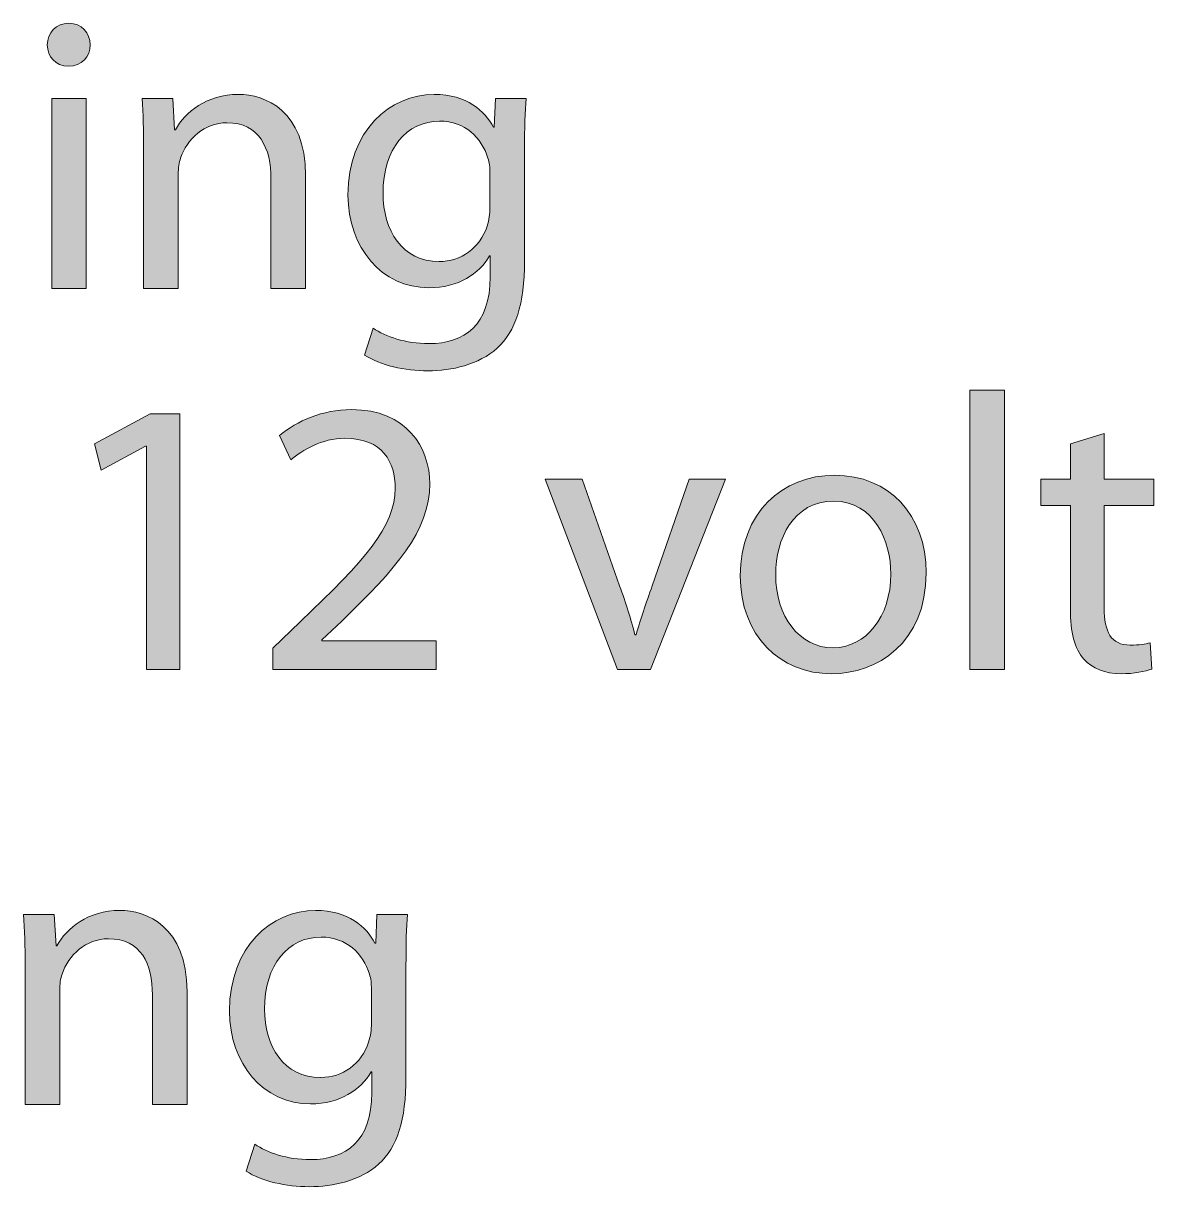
# Model space of a CAD drawing. Header units: inches. Extents: x -125.9 to -87.9, y -135.7 to -95.
# Drawn here: x -92.648 to -87.895, y -104.621 to -99.731 of the extents above; entities that cross this region are included whole.
import ezdxf

# ---------------------------------------------------------------- set-up
doc = ezdxf.new("R2010")
doc.units = ezdxf.units.IN
doc.header["$MEASUREMENT"] = 0
doc.layers.add('Layer 1', color=7, linetype='Continuous')

# ---------------------------------------------------------------- blocks, each defined once
blk = doc.blocks.new('block 17')
at = {"layer": 'Layer 1'}
h = blk.add_hatch(color=7, dxfattribs=at)
h.dxf.hatch_style = 2
edge = h.paths.add_edge_path()
edge.add_spline(control_points=[(-93.2692, -103.1031), (-93.2692, -103.1031), (-93.2692, -104.0696), (-93.2692, -104.0696), (-93.2692, -104.1406), (-93.266, -104.2217), (-93.2627, -104.2762), (-93.2627, -104.2762), (-93.3915, -104.2762), (-93.3915, -104.2762), (-93.3915, -104.2762), (-93.3983, -104.1373), (-93.3983, -104.1373), (-93.3983, -104.1373), (-93.4031, -104.1373), (-93.4031, -104.1373), (-93.4461, -104.2265), (-93.5419, -104.2942), (-93.6727, -104.2942), (-93.8659, -104.2942), (-94.0161, -104.1308), (-94.0161, -103.8879), (-94.0179, -103.6219), (-93.8511, -103.4598), (-93.6577, -103.4598), (-93.5337, -103.4598), (-93.4527, -103.5177), (-93.4163, -103.5806), (-93.4163, -103.5806), (-93.4131, -103.5806), (-93.4131, -103.5806), (-93.4131, -103.5806), (-93.4131, -103.1031), (-93.4131, -103.1031), (-93.4131, -103.1031), (-93.2692, -103.1031), (-93.2692, -103.1031)], knot_values=[0, 0, 0, 0, 1, 1, 1, 2, 2, 2, 3, 3, 3, 4, 4, 4, 5, 5, 5, 6, 6, 6, 7, 7, 7, 8, 8, 8, 9, 9, 9, 10, 10, 10, 11, 11, 11, 12, 12, 12, 12], degree=3, periodic=1)
edge = h.paths.add_edge_path()
edge.add_spline(control_points=[(-93.4131, -103.8019), (-93.4131, -103.7838), (-93.4146, -103.7589), (-93.4198, -103.7408), (-93.4413, -103.65), (-93.5204, -103.5737), (-93.6296, -103.5737), (-93.78, -103.5737), (-93.869, -103.7062), (-93.869, -103.8813), (-93.869, -104.0433), (-93.7882, -104.1769), (-93.6327, -104.1769), (-93.5354, -104.1769), (-93.4461, -104.1108), (-93.4198, -104.0036), (-93.4146, -103.9837), (-93.4131, -103.9637), (-93.4131, -103.9406), (-93.4131, -103.9406), (-93.4131, -103.8019), (-93.4131, -103.8019)], knot_values=[0, 0, 0, 0, 1, 1, 1, 2, 2, 2, 3, 3, 3, 4, 4, 4, 5, 5, 5, 6, 6, 6, 7, 7, 7, 7], degree=3, periodic=1)
h = blk.add_hatch(color=7, dxfattribs=at)
h.dxf.hatch_style = 2
edge = h.paths.add_edge_path()
edge.add_spline(control_points=[(-92.8646, -103.2518), (-92.8646, -103.3012), (-92.8992, -103.341), (-92.9571, -103.341), (-93.0098, -103.341), (-93.0446, -103.3012), (-93.0446, -103.2518), (-93.0446, -103.2021), (-93.0083, -103.161), (-92.9537, -103.161), (-92.9008, -103.161), (-92.8646, -103.2004), (-92.8646, -103.2518)], knot_values=[0, 0, 0, 0, 1, 1, 1, 2, 2, 2, 3, 3, 3, 4, 4, 4, 4], degree=3, periodic=1)
h.paths.add_polyline_path([(-93.0264, -104.2762), (-93.0264, -103.4764), (-92.881, -103.4764), (-92.881, -104.2762)])
h = blk.add_hatch(color=7, dxfattribs=at)
h.dxf.hatch_style = 2
edge = h.paths.add_edge_path()
edge.add_spline(control_points=[(-96.4153, -103.4764), (-96.4153, -103.4764), (-96.2582, -103.9242), (-96.2582, -103.9242), (-96.2319, -103.9985), (-96.2105, -104.0646), (-96.194, -104.1308), (-96.194, -104.1308), (-96.189, -104.1308), (-96.189, -104.1308), (-96.1709, -104.0646), (-96.1478, -103.9985), (-96.1213, -103.9242), (-96.1213, -103.9242), (-95.9661, -103.4764), (-95.9661, -103.4764), (-95.9661, -103.4764), (-95.814, -103.4764), (-95.814, -103.4764), (-95.814, -103.4764), (-96.1278, -104.2762), (-96.1278, -104.2762), (-96.1278, -104.2762), (-96.2666, -104.2762), (-96.2666, -104.2762), (-96.2666, -104.2762), (-96.5707, -103.4764), (-96.5707, -103.4764), (-96.5707, -103.4764), (-96.4153, -103.4764), (-96.4153, -103.4764)], knot_values=[0, 0, 0, 0, 1, 1, 1, 2, 2, 2, 3, 3, 3, 4, 4, 4, 5, 5, 5, 6, 6, 6, 7, 7, 7, 8, 8, 8, 9, 9, 9, 10, 10, 10, 10], degree=3, periodic=1)
h = blk.add_hatch(color=7, dxfattribs=at)
h.dxf.hatch_style = 2
edge = h.paths.add_edge_path()
edge.add_spline(control_points=[(-94.9697, -103.8696), (-94.9697, -104.1656), (-95.1759, -104.2942), (-95.3678, -104.2942), (-95.5826, -104.2942), (-95.7511, -104.1358), (-95.7511, -103.8831), (-95.7511, -103.6169), (-95.5742, -103.4598), (-95.3546, -103.4598), (-95.1249, -103.4598), (-94.9697, -103.6267), (-94.9697, -103.8696)], knot_values=[0, 0, 0, 0, 1, 1, 1, 2, 2, 2, 3, 3, 3, 4, 4, 4, 4], degree=3, periodic=1)
edge = h.paths.add_edge_path()
edge.add_spline(control_points=[(-95.6023, -103.8777), (-95.6023, -104.0531), (-95.5032, -104.1854), (-95.3611, -104.1854), (-95.2224, -104.1854), (-95.1182, -104.0546), (-95.1182, -103.8746), (-95.1182, -103.7392), (-95.1861, -103.5689), (-95.3578, -103.5689), (-95.5282, -103.5689), (-95.6023, -103.7277), (-95.6023, -103.8777)], knot_values=[0, 0, 0, 0, 1, 1, 1, 2, 2, 2, 3, 3, 3, 4, 4, 4, 4], degree=3, periodic=1)
h = blk.add_hatch(color=7, dxfattribs=at)
h.dxf.hatch_style = 2
edge = h.paths.add_edge_path()
edge.add_spline(control_points=[(-94.7053, -103.9027), (-94.7019, -104.0994), (-94.578, -104.1804), (-94.4311, -104.1804), (-94.3267, -104.1804), (-94.2623, -104.1621), (-94.2096, -104.1389), (-94.2096, -104.1389), (-94.1832, -104.2431), (-94.1832, -104.2431), (-94.2342, -104.2663), (-94.3234, -104.2942), (-94.4507, -104.2942), (-94.6969, -104.2942), (-94.8438, -104.1308), (-94.8438, -103.8896), (-94.8438, -103.6483), (-94.7019, -103.4598), (-94.4688, -103.4598), (-94.2061, -103.4598), (-94.1384, -103.6879), (-94.1384, -103.8348), (-94.1384, -103.8646), (-94.1402, -103.8862), (-94.1433, -103.9027), (-94.1433, -103.9027), (-94.7053, -103.9027), (-94.7053, -103.9027)], knot_values=[0, 0, 0, 0, 1, 1, 1, 2, 2, 2, 3, 3, 3, 4, 4, 4, 5, 5, 5, 6, 6, 6, 7, 7, 7, 8, 8, 8, 9, 9, 9, 9], degree=3, periodic=1)
edge = h.paths.add_edge_path()
edge.add_spline(control_points=[(-94.279, -103.7985), (-94.2773, -103.7077), (-94.3169, -103.564), (-94.4805, -103.564), (-94.6292, -103.564), (-94.6919, -103.6979), (-94.7036, -103.7985), (-94.7036, -103.7985), (-94.279, -103.7985), (-94.279, -103.7985)], knot_values=[0, 0, 0, 0, 1, 1, 1, 2, 2, 2, 3, 3, 3, 3], degree=3, periodic=1)
h = blk.add_hatch(color=7, dxfattribs=at)
h.dxf.hatch_style = 2
edge = h.paths.add_edge_path()
edge.add_spline(control_points=[(-92.64, -103.6929), (-92.64, -103.6087), (-92.6414, -103.5425), (-92.6464, -103.4764), (-92.6464, -103.4764), (-92.5175, -103.4764), (-92.5175, -103.4764), (-92.5175, -103.4764), (-92.5093, -103.6087), (-92.5093, -103.6087), (-92.5093, -103.6087), (-92.506, -103.6087), (-92.506, -103.6087), (-92.4664, -103.5342), (-92.3739, -103.4598), (-92.2416, -103.4598), (-92.131, -103.4598), (-91.9591, -103.526), (-91.9591, -103.8002), (-91.9591, -103.8002), (-91.9591, -104.2762), (-91.9591, -104.2762), (-91.9591, -104.2762), (-92.1045, -104.2762), (-92.1045, -104.2762), (-92.1045, -104.2762), (-92.1045, -103.815), (-92.1045, -103.815), (-92.1045, -103.6862), (-92.1525, -103.579), (-92.2895, -103.579), (-92.3837, -103.579), (-92.4579, -103.6466), (-92.4844, -103.7277), (-92.491, -103.7458), (-92.4944, -103.7706), (-92.4944, -103.7954), (-92.4944, -103.7954), (-92.4944, -104.2762), (-92.4944, -104.2762), (-92.4944, -104.2762), (-92.64, -104.2762), (-92.64, -104.2762), (-92.64, -104.2762), (-92.64, -103.6929), (-92.64, -103.6929)], knot_values=[0, 0, 0, 0, 1, 1, 1, 2, 2, 2, 3, 3, 3, 4, 4, 4, 5, 5, 5, 6, 6, 6, 7, 7, 7, 8, 8, 8, 9, 9, 9, 10, 10, 10, 11, 11, 11, 12, 12, 12, 13, 13, 13, 14, 14, 14, 15, 15, 15, 15], degree=3, periodic=1)
h = blk.add_hatch(color=7, dxfattribs=at)
h.dxf.hatch_style = 2
edge = h.paths.add_edge_path()
edge.add_spline(control_points=[(-91.0387, -104.1588), (-91.0387, -104.344), (-91.0768, -104.4546), (-91.1527, -104.5257), (-91.2322, -104.5967), (-91.3445, -104.6213), (-91.4452, -104.6213), (-91.541, -104.6213), (-91.6468, -104.5984), (-91.7112, -104.5555), (-91.7112, -104.5555), (-91.6747, -104.4429), (-91.6747, -104.4429), (-91.622, -104.4777), (-91.5393, -104.5073), (-91.4402, -104.5073), (-91.2916, -104.5073), (-91.1825, -104.4298), (-91.1825, -104.2265), (-91.1825, -104.2265), (-91.1825, -104.1389), (-91.1825, -104.1389), (-91.1825, -104.1389), (-91.1856, -104.1389), (-91.1856, -104.1389), (-91.2287, -104.2134), (-91.3164, -104.2729), (-91.4402, -104.2729), (-91.6383, -104.2729), (-91.7806, -104.1042), (-91.7806, -103.8831), (-91.7806, -103.6119), (-91.6037, -103.4598), (-91.4187, -103.4598), (-91.28, -103.4598), (-91.2055, -103.5308), (-91.1691, -103.5969), (-91.1691, -103.5969), (-91.166, -103.5969), (-91.166, -103.5969), (-91.166, -103.5969), (-91.161, -103.4764), (-91.161, -103.4764), (-91.161, -103.4764), (-91.032, -103.4764), (-91.032, -103.4764), (-91.0372, -103.5325), (-91.0387, -103.5987), (-91.0387, -103.6944), (-91.0387, -103.6944), (-91.0387, -104.1588), (-91.0387, -104.1588)], knot_values=[0, 0, 0, 0, 1, 1, 1, 2, 2, 2, 3, 3, 3, 4, 4, 4, 5, 5, 5, 6, 6, 6, 7, 7, 7, 8, 8, 8, 9, 9, 9, 10, 10, 10, 11, 11, 11, 12, 12, 12, 13, 13, 13, 14, 14, 14, 15, 15, 15, 16, 16, 16, 17, 17, 17, 17], degree=3, periodic=1)
edge = h.paths.add_edge_path()
edge.add_spline(control_points=[(-91.1841, -103.7919), (-91.1841, -103.7673), (-91.1856, -103.7458), (-91.1924, -103.7277), (-91.2189, -103.6417), (-91.2883, -103.5721), (-91.3955, -103.5721), (-91.5345, -103.5721), (-91.6335, -103.6895), (-91.6335, -103.8746), (-91.6335, -104.0317), (-91.5526, -104.1621), (-91.3972, -104.1621), (-91.3062, -104.1621), (-91.2256, -104.106), (-91.1958, -104.0135), (-91.1874, -103.9887), (-91.1841, -103.9606), (-91.1841, -103.9356), (-91.1841, -103.9356), (-91.1841, -103.7919), (-91.1841, -103.7919)], knot_values=[0, 0, 0, 0, 1, 1, 1, 2, 2, 2, 3, 3, 3, 4, 4, 4, 5, 5, 5, 6, 6, 6, 7, 7, 7, 7], degree=3, periodic=1)
h = blk.add_hatch(color=7, dxfattribs=at)
h.dxf.hatch_style = 2
h.paths.add_polyline_path([(-96.992, -103.7771), (-96.992, -103.8831), (-97.4001, -103.8831), (-97.4001, -103.7771)])
at = {"layer": 'Layer 1', "lineweight": 0}
for points in [[(-93.0264, -104.2762), (-93.0264, -103.4764), (-92.881, -103.4764), (-92.881, -104.2762), (-93.0264, -104.2762)], [(-96.992, -103.7771), (-96.992, -103.8831), (-97.4001, -103.8831), (-97.4001, -103.7771), (-96.992, -103.7771)]]:
    blk.add_lwpolyline(points, dxfattribs=at)
for points, knots in [([(-93.2692, -103.1031), (-93.2692, -103.1031), (-93.2692, -104.0696), (-93.2692, -104.0696), (-93.2692, -104.1406), (-93.266, -104.2217), (-93.2627, -104.2762), (-93.2627, -104.2762), (-93.3915, -104.2762), (-93.3915, -104.2762), (-93.3915, -104.2762), (-93.3983, -104.1373), (-93.3983, -104.1373), (-93.3983, -104.1373), (-93.4031, -104.1373), (-93.4031, -104.1373), (-93.4461, -104.2265), (-93.5419, -104.2942), (-93.6727, -104.2942), (-93.8659, -104.2942), (-94.0161, -104.1308), (-94.0161, -103.8879), (-94.0179, -103.6219), (-93.8511, -103.4598), (-93.6577, -103.4598), (-93.5337, -103.4598), (-93.4527, -103.5177), (-93.4163, -103.5806), (-93.4163, -103.5806), (-93.4131, -103.5806), (-93.4131, -103.5806), (-93.4131, -103.5806), (-93.4131, -103.1031), (-93.4131, -103.1031), (-93.4131, -103.1031), (-93.2692, -103.1031), (-93.2692, -103.1031)], [0, 0, 0, 0, 1, 1, 1, 2, 2, 2, 3, 3, 3, 4, 4, 4, 5, 5, 5, 6, 6, 6, 7, 7, 7, 8, 8, 8, 9, 9, 9, 10, 10, 10, 11, 11, 11, 12, 12, 12, 12]), ([(-92.8646, -103.2518), (-92.8646, -103.3012), (-92.8992, -103.341), (-92.9571, -103.341), (-93.0098, -103.341), (-93.0446, -103.3012), (-93.0446, -103.2518), (-93.0446, -103.2021), (-93.0083, -103.161), (-92.9537, -103.161), (-92.9008, -103.161), (-92.8646, -103.2004), (-92.8646, -103.2518)], [0, 0, 0, 0, 1, 1, 1, 2, 2, 2, 3, 3, 3, 4, 4, 4, 4]), ([(-96.4153, -103.4764), (-96.4153, -103.4764), (-96.2582, -103.9242), (-96.2582, -103.9242), (-96.2319, -103.9985), (-96.2105, -104.0646), (-96.194, -104.1308), (-96.194, -104.1308), (-96.189, -104.1308), (-96.189, -104.1308), (-96.1709, -104.0646), (-96.1478, -103.9985), (-96.1213, -103.9242), (-96.1213, -103.9242), (-95.9661, -103.4764), (-95.9661, -103.4764), (-95.9661, -103.4764), (-95.814, -103.4764), (-95.814, -103.4764), (-95.814, -103.4764), (-96.1278, -104.2762), (-96.1278, -104.2762), (-96.1278, -104.2762), (-96.2666, -104.2762), (-96.2666, -104.2762), (-96.2666, -104.2762), (-96.5707, -103.4764), (-96.5707, -103.4764), (-96.5707, -103.4764), (-96.4153, -103.4764), (-96.4153, -103.4764)], [0, 0, 0, 0, 1, 1, 1, 2, 2, 2, 3, 3, 3, 4, 4, 4, 5, 5, 5, 6, 6, 6, 7, 7, 7, 8, 8, 8, 9, 9, 9, 10, 10, 10, 10]), ([(-94.9697, -103.8696), (-94.9697, -104.1656), (-95.1759, -104.2942), (-95.3678, -104.2942), (-95.5826, -104.2942), (-95.7511, -104.1358), (-95.7511, -103.8831), (-95.7511, -103.6169), (-95.5742, -103.4598), (-95.3546, -103.4598), (-95.1249, -103.4598), (-94.9697, -103.6267), (-94.9697, -103.8696)], [0, 0, 0, 0, 1, 1, 1, 2, 2, 2, 3, 3, 3, 4, 4, 4, 4]), ([(-94.7053, -103.9027), (-94.7019, -104.0994), (-94.578, -104.1804), (-94.4311, -104.1804), (-94.3267, -104.1804), (-94.2623, -104.1621), (-94.2096, -104.1389), (-94.2096, -104.1389), (-94.1832, -104.2431), (-94.1832, -104.2431), (-94.2342, -104.2663), (-94.3234, -104.2942), (-94.4507, -104.2942), (-94.6969, -104.2942), (-94.8438, -104.1308), (-94.8438, -103.8896), (-94.8438, -103.6483), (-94.7019, -103.4598), (-94.4688, -103.4598), (-94.2061, -103.4598), (-94.1384, -103.6879), (-94.1384, -103.8348), (-94.1384, -103.8646), (-94.1402, -103.8862), (-94.1433, -103.9027), (-94.1433, -103.9027), (-94.7053, -103.9027), (-94.7053, -103.9027)], [0, 0, 0, 0, 1, 1, 1, 2, 2, 2, 3, 3, 3, 4, 4, 4, 5, 5, 5, 6, 6, 6, 7, 7, 7, 8, 8, 8, 9, 9, 9, 9]), ([(-92.64, -103.6929), (-92.64, -103.6087), (-92.6414, -103.5425), (-92.6464, -103.4764), (-92.6464, -103.4764), (-92.5175, -103.4764), (-92.5175, -103.4764), (-92.5175, -103.4764), (-92.5093, -103.6087), (-92.5093, -103.6087), (-92.5093, -103.6087), (-92.506, -103.6087), (-92.506, -103.6087), (-92.4664, -103.5342), (-92.3739, -103.4598), (-92.2416, -103.4598), (-92.131, -103.4598), (-91.9591, -103.526), (-91.9591, -103.8002), (-91.9591, -103.8002), (-91.9591, -104.2762), (-91.9591, -104.2762), (-91.9591, -104.2762), (-92.1045, -104.2762), (-92.1045, -104.2762), (-92.1045, -104.2762), (-92.1045, -103.815), (-92.1045, -103.815), (-92.1045, -103.6862), (-92.1525, -103.579), (-92.2895, -103.579), (-92.3837, -103.579), (-92.4579, -103.6466), (-92.4844, -103.7277), (-92.491, -103.7458), (-92.4944, -103.7706), (-92.4944, -103.7954), (-92.4944, -103.7954), (-92.4944, -104.2762), (-92.4944, -104.2762), (-92.4944, -104.2762), (-92.64, -104.2762), (-92.64, -104.2762), (-92.64, -104.2762), (-92.64, -103.6929), (-92.64, -103.6929)], [0, 0, 0, 0, 1, 1, 1, 2, 2, 2, 3, 3, 3, 4, 4, 4, 5, 5, 5, 6, 6, 6, 7, 7, 7, 8, 8, 8, 9, 9, 9, 10, 10, 10, 11, 11, 11, 12, 12, 12, 13, 13, 13, 14, 14, 14, 15, 15, 15, 15]), ([(-91.0387, -104.1588), (-91.0387, -104.344), (-91.0768, -104.4546), (-91.1527, -104.5257), (-91.2322, -104.5967), (-91.3445, -104.6213), (-91.4452, -104.6213), (-91.541, -104.6213), (-91.6468, -104.5984), (-91.7112, -104.5555), (-91.7112, -104.5555), (-91.6747, -104.4429), (-91.6747, -104.4429), (-91.622, -104.4777), (-91.5393, -104.5073), (-91.4402, -104.5073), (-91.2916, -104.5073), (-91.1825, -104.4298), (-91.1825, -104.2265), (-91.1825, -104.2265), (-91.1825, -104.1389), (-91.1825, -104.1389), (-91.1825, -104.1389), (-91.1856, -104.1389), (-91.1856, -104.1389), (-91.2287, -104.2134), (-91.3164, -104.2729), (-91.4402, -104.2729), (-91.6383, -104.2729), (-91.7806, -104.1042), (-91.7806, -103.8831), (-91.7806, -103.6119), (-91.6037, -103.4598), (-91.4187, -103.4598), (-91.28, -103.4598), (-91.2055, -103.5308), (-91.1691, -103.5969), (-91.1691, -103.5969), (-91.166, -103.5969), (-91.166, -103.5969), (-91.166, -103.5969), (-91.161, -103.4764), (-91.161, -103.4764), (-91.161, -103.4764), (-91.032, -103.4764), (-91.032, -103.4764), (-91.0372, -103.5325), (-91.0387, -103.5987), (-91.0387, -103.6944), (-91.0387, -103.6944), (-91.0387, -104.1588), (-91.0387, -104.1588)], [0, 0, 0, 0, 1, 1, 1, 2, 2, 2, 3, 3, 3, 4, 4, 4, 5, 5, 5, 6, 6, 6, 7, 7, 7, 8, 8, 8, 9, 9, 9, 10, 10, 10, 11, 11, 11, 12, 12, 12, 13, 13, 13, 14, 14, 14, 15, 15, 15, 16, 16, 16, 17, 17, 17, 17]), ([(-95.6023, -103.8777), (-95.6023, -104.0531), (-95.5032, -104.1854), (-95.3611, -104.1854), (-95.2224, -104.1854), (-95.1182, -104.0546), (-95.1182, -103.8746), (-95.1182, -103.7392), (-95.1861, -103.5689), (-95.3578, -103.5689), (-95.5282, -103.5689), (-95.6023, -103.7277), (-95.6023, -103.8777)], [0, 0, 0, 0, 1, 1, 1, 2, 2, 2, 3, 3, 3, 4, 4, 4, 4]), ([(-94.279, -103.7985), (-94.2773, -103.7077), (-94.3169, -103.564), (-94.4805, -103.564), (-94.6292, -103.564), (-94.6919, -103.6979), (-94.7036, -103.7985), (-94.7036, -103.7985), (-94.279, -103.7985), (-94.279, -103.7985)], [0, 0, 0, 0, 1, 1, 1, 2, 2, 2, 3, 3, 3, 3]), ([(-93.4131, -103.8019), (-93.4131, -103.7838), (-93.4146, -103.7589), (-93.4198, -103.7408), (-93.4413, -103.65), (-93.5204, -103.5737), (-93.6296, -103.5737), (-93.78, -103.5737), (-93.869, -103.7062), (-93.869, -103.8813), (-93.869, -104.0433), (-93.7882, -104.1769), (-93.6327, -104.1769), (-93.5354, -104.1769), (-93.4461, -104.1108), (-93.4198, -104.0036), (-93.4146, -103.9837), (-93.4131, -103.9637), (-93.4131, -103.9406), (-93.4131, -103.9406), (-93.4131, -103.8019), (-93.4131, -103.8019)], [0, 0, 0, 0, 1, 1, 1, 2, 2, 2, 3, 3, 3, 4, 4, 4, 5, 5, 5, 6, 6, 6, 7, 7, 7, 7]), ([(-91.1841, -103.7919), (-91.1841, -103.7673), (-91.1856, -103.7458), (-91.1924, -103.7277), (-91.2189, -103.6417), (-91.2883, -103.5721), (-91.3955, -103.5721), (-91.5345, -103.5721), (-91.6335, -103.6895), (-91.6335, -103.8746), (-91.6335, -104.0317), (-91.5526, -104.1621), (-91.3972, -104.1621), (-91.3062, -104.1621), (-91.2256, -104.106), (-91.1958, -104.0135), (-91.1874, -103.9887), (-91.1841, -103.9606), (-91.1841, -103.9356), (-91.1841, -103.9356), (-91.1841, -103.7919), (-91.1841, -103.7919)], [0, 0, 0, 0, 1, 1, 1, 2, 2, 2, 3, 3, 3, 4, 4, 4, 5, 5, 5, 6, 6, 6, 7, 7, 7, 7])]:
    blk.add_open_spline(points, degree=3, knots=knots, dxfattribs=at)
blk = doc.blocks.new('block 2')
at = {"layer": 'Layer 1'}
h = blk.add_hatch(color=7, dxfattribs=at)
h.dxf.hatch_style = 2
edge = h.paths.add_edge_path()
edge.add_spline(control_points=[(-92.3663, -99.8218), (-92.3663, -99.8713), (-92.4009, -99.9112), (-92.4588, -99.9112), (-92.5117, -99.9112), (-92.5465, -99.8713), (-92.5465, -99.8218), (-92.5465, -99.7722), (-92.5101, -99.731), (-92.4555, -99.731), (-92.4026, -99.731), (-92.3663, -99.7707), (-92.3663, -99.8218)], knot_values=[0, 0, 0, 0, 1, 1, 1, 2, 2, 2, 3, 3, 3, 4, 4, 4, 4], degree=3, periodic=1)
h.paths.add_polyline_path([(-92.5282, -100.8464), (-92.5282, -100.0466), (-92.3828, -100.0466), (-92.3828, -100.8464)])
h = blk.add_hatch(color=7, dxfattribs=at)
h.dxf.hatch_style = 2
edge = h.paths.add_edge_path()
edge.add_spline(control_points=[(-92.1417, -100.263), (-92.1417, -100.1789), (-92.1432, -100.1126), (-92.1482, -100.0466), (-92.1482, -100.0466), (-92.0192, -100.0466), (-92.0192, -100.0466), (-92.0192, -100.0466), (-92.0113, -100.1789), (-92.0113, -100.1789), (-92.0113, -100.1789), (-92.0076, -100.1789), (-92.0076, -100.1789), (-91.9682, -100.1043), (-91.8757, -100.0301), (-91.7432, -100.0301), (-91.6326, -100.0301), (-91.4607, -100.0962), (-91.4607, -100.3704), (-91.4607, -100.3704), (-91.4607, -100.8464), (-91.4607, -100.8464), (-91.4607, -100.8464), (-91.6063, -100.8464), (-91.6063, -100.8464), (-91.6063, -100.8464), (-91.6063, -100.3853), (-91.6063, -100.3853), (-91.6063, -100.2564), (-91.6542, -100.1491), (-91.7913, -100.1491), (-91.8853, -100.1491), (-91.9598, -100.217), (-91.9863, -100.2976), (-91.9928, -100.316), (-91.9963, -100.3406), (-91.9963, -100.3656), (-91.9963, -100.3656), (-91.9963, -100.8464), (-91.9963, -100.8464), (-91.9963, -100.8464), (-92.1417, -100.8464), (-92.1417, -100.8464), (-92.1417, -100.8464), (-92.1417, -100.263), (-92.1417, -100.263)], knot_values=[0, 0, 0, 0, 1, 1, 1, 2, 2, 2, 3, 3, 3, 4, 4, 4, 5, 5, 5, 6, 6, 6, 7, 7, 7, 8, 8, 8, 9, 9, 9, 10, 10, 10, 11, 11, 11, 12, 12, 12, 13, 13, 13, 14, 14, 14, 15, 15, 15, 15], degree=3, periodic=1)
h = blk.add_hatch(color=7, dxfattribs=at)
h.dxf.hatch_style = 2
edge = h.paths.add_edge_path()
edge.add_spline(control_points=[(-90.5406, -100.7291), (-90.5406, -100.9141), (-90.5785, -101.0247), (-90.6546, -101.0958), (-90.7338, -101.1668), (-90.8461, -101.1918), (-90.9469, -101.1918), (-91.0428, -101.1918), (-91.1484, -101.1685), (-91.2129, -101.1256), (-91.2129, -101.1256), (-91.1765, -101.0131), (-91.1765, -101.0131), (-91.1238, -101.0478), (-91.0411, -101.0776), (-90.9421, -101.0776), (-90.7934, -101.0776), (-90.6844, -101), (-90.6844, -100.7968), (-90.6844, -100.7968), (-90.6844, -100.7091), (-90.6844, -100.7091), (-90.6844, -100.7091), (-90.6875, -100.7091), (-90.6875, -100.7091), (-90.7304, -100.7833), (-90.8181, -100.8429), (-90.9421, -100.8429), (-91.1403, -100.8429), (-91.2825, -100.6745), (-91.2825, -100.4531), (-91.2825, -100.182), (-91.1056, -100.0301), (-90.9207, -100.0301), (-90.7817, -100.0301), (-90.7073, -100.1012), (-90.671, -100.1672), (-90.671, -100.1672), (-90.6677, -100.1672), (-90.6677, -100.1672), (-90.6677, -100.1672), (-90.6629, -100.0466), (-90.6629, -100.0466), (-90.6629, -100.0466), (-90.5337, -100.0466), (-90.5337, -100.0466), (-90.5388, -100.1028), (-90.5406, -100.1687), (-90.5406, -100.2647), (-90.5406, -100.2647), (-90.5406, -100.7291), (-90.5406, -100.7291)], knot_values=[0, 0, 0, 0, 1, 1, 1, 2, 2, 2, 3, 3, 3, 4, 4, 4, 5, 5, 5, 6, 6, 6, 7, 7, 7, 8, 8, 8, 9, 9, 9, 10, 10, 10, 11, 11, 11, 12, 12, 12, 13, 13, 13, 14, 14, 14, 15, 15, 15, 16, 16, 16, 17, 17, 17, 17], degree=3, periodic=1)
edge = h.paths.add_edge_path()
edge.add_spline(control_points=[(-90.6859, -100.3622), (-90.6859, -100.3375), (-90.6875, -100.316), (-90.6942, -100.2976), (-90.7207, -100.2118), (-90.79, -100.1424), (-90.8973, -100.1424), (-91.0361, -100.1424), (-91.1352, -100.2599), (-91.1352, -100.4447), (-91.1352, -100.6016), (-91.0544, -100.7324), (-90.8992, -100.7324), (-90.8081, -100.7324), (-90.7273, -100.6762), (-90.6975, -100.5837), (-90.6892, -100.5587), (-90.6859, -100.5306), (-90.6859, -100.5058), (-90.6859, -100.5058), (-90.6859, -100.3622), (-90.6859, -100.3622)], knot_values=[0, 0, 0, 0, 1, 1, 1, 2, 2, 2, 3, 3, 3, 4, 4, 4, 5, 5, 5, 6, 6, 6, 7, 7, 7, 7], degree=3, periodic=1)
h = blk.add_hatch(color=7, dxfattribs=at)
h.dxf.hatch_style = 2
h.paths.add_polyline_path([(-88.6685, -101.2737), (-88.5229, -101.2737), (-88.5229, -102.447), (-88.6685, -102.447)])
h = blk.add_hatch(color=7, dxfattribs=at)
h.dxf.hatch_style = 2
h.paths.add_polyline_path([(-92.1299, -101.5085), (-92.1334, -101.5085), (-92.3201, -101.6093), (-92.348, -101.4985), (-92.1136, -101.373), (-91.9897, -101.373), (-91.9897, -102.447), (-92.1299, -102.447)])
h = blk.add_hatch(color=7, dxfattribs=at)
h.dxf.hatch_style = 2
edge = h.paths.add_edge_path()
edge.add_spline(control_points=[(-91.598, -102.447), (-91.598, -102.447), (-91.598, -102.3577), (-91.598, -102.3577), (-91.598, -102.3577), (-91.484, -102.2472), (-91.484, -102.2472), (-91.2098, -101.986), (-91.0842, -101.8472), (-91.0842, -101.6853), (-91.0842, -101.5761), (-91.1352, -101.4755), (-91.2957, -101.4755), (-91.393, -101.4755), (-91.474, -101.5251), (-91.5234, -101.5664), (-91.5234, -101.5664), (-91.5699, -101.4639), (-91.5699, -101.4639), (-91.4971, -101.4026), (-91.3898, -101.3549), (-91.2676, -101.3549), (-91.0361, -101.3549), (-90.9386, -101.5135), (-90.9386, -101.6672), (-90.9386, -101.8654), (-91.0825, -102.0256), (-91.3088, -102.2437), (-91.3088, -102.2437), (-91.393, -102.3231), (-91.393, -102.3231), (-91.393, -102.3231), (-91.393, -102.3264), (-91.393, -102.3264), (-91.393, -102.3264), (-90.9123, -102.3264), (-90.9123, -102.3264), (-90.9123, -102.3264), (-90.9123, -102.447), (-90.9123, -102.447), (-90.9123, -102.447), (-91.598, -102.447), (-91.598, -102.447)], knot_values=[0, 0, 0, 0, 1, 1, 1, 2, 2, 2, 3, 3, 3, 4, 4, 4, 5, 5, 5, 6, 6, 6, 7, 7, 7, 8, 8, 8, 9, 9, 9, 10, 10, 10, 11, 11, 11, 12, 12, 12, 13, 13, 13, 14, 14, 14, 14], degree=3, periodic=1)
h = blk.add_hatch(color=7, dxfattribs=at)
h.dxf.hatch_style = 2
edge = h.paths.add_edge_path()
edge.add_spline(control_points=[(-88.1033, -101.4557), (-88.1033, -101.4557), (-88.1033, -101.6472), (-88.1033, -101.6472), (-88.1033, -101.6472), (-87.8952, -101.6472), (-87.8952, -101.6472), (-87.8952, -101.6472), (-87.8952, -101.758), (-87.8952, -101.758), (-87.8952, -101.758), (-88.1033, -101.758), (-88.1033, -101.758), (-88.1033, -101.758), (-88.1033, -102.1891), (-88.1033, -102.1891), (-88.1033, -102.2885), (-88.0752, -102.3447), (-87.9943, -102.3447), (-87.9548, -102.3447), (-87.9316, -102.3412), (-87.9101, -102.3347), (-87.9101, -102.3347), (-87.9035, -102.4454), (-87.9035, -102.4454), (-87.9316, -102.4551), (-87.9762, -102.4652), (-88.0324, -102.4652), (-88.1, -102.4652), (-88.1545, -102.442), (-88.1891, -102.4043), (-88.2291, -102.3595), (-88.2454, -102.2885), (-88.2454, -102.1943), (-88.2454, -102.1943), (-88.2454, -101.758), (-88.2454, -101.758), (-88.2454, -101.758), (-88.3693, -101.758), (-88.3693, -101.758), (-88.3693, -101.758), (-88.3693, -101.6472), (-88.3693, -101.6472), (-88.3693, -101.6472), (-88.2454, -101.6472), (-88.2454, -101.6472), (-88.2454, -101.6472), (-88.2454, -101.4985), (-88.2454, -101.4985), (-88.2454, -101.4985), (-88.1033, -101.4557), (-88.1033, -101.4557)], knot_values=[0, 0, 0, 0, 1, 1, 1, 2, 2, 2, 3, 3, 3, 4, 4, 4, 5, 5, 5, 6, 6, 6, 7, 7, 7, 8, 8, 8, 9, 9, 9, 10, 10, 10, 11, 11, 11, 12, 12, 12, 13, 13, 13, 14, 14, 14, 15, 15, 15, 16, 16, 16, 17, 17, 17, 17], degree=3, periodic=1)
h = blk.add_hatch(color=7, dxfattribs=at)
h.dxf.hatch_style = 2
edge = h.paths.add_edge_path()
edge.add_spline(control_points=[(-90.2977, -101.6472), (-90.2977, -101.6472), (-90.1408, -102.0951), (-90.1408, -102.0951), (-90.1142, -102.1695), (-90.0929, -102.2354), (-90.0762, -102.3016), (-90.0762, -102.3016), (-90.0713, -102.3016), (-90.0713, -102.3016), (-90.0531, -102.2354), (-90.0298, -102.1695), (-90.0035, -102.0951), (-90.0035, -102.0951), (-89.8481, -101.6472), (-89.8481, -101.6472), (-89.8481, -101.6472), (-89.6962, -101.6472), (-89.6962, -101.6472), (-89.6962, -101.6472), (-90.0102, -102.447), (-90.0102, -102.447), (-90.0102, -102.447), (-90.149, -102.447), (-90.149, -102.447), (-90.149, -102.447), (-90.453, -101.6472), (-90.453, -101.6472), (-90.453, -101.6472), (-90.2977, -101.6472), (-90.2977, -101.6472)], knot_values=[0, 0, 0, 0, 1, 1, 1, 2, 2, 2, 3, 3, 3, 4, 4, 4, 5, 5, 5, 6, 6, 6, 7, 7, 7, 8, 8, 8, 9, 9, 9, 10, 10, 10, 10], degree=3, periodic=1)
h = blk.add_hatch(color=7, dxfattribs=at)
h.dxf.hatch_style = 2
edge = h.paths.add_edge_path()
edge.add_spline(control_points=[(-88.8518, -102.0406), (-88.8518, -102.3362), (-89.0585, -102.4652), (-89.25, -102.4652), (-89.465, -102.4652), (-89.6333, -102.3064), (-89.6333, -102.0537), (-89.6333, -101.7878), (-89.4566, -101.6308), (-89.2368, -101.6308), (-89.0071, -101.6308), (-88.8518, -101.7977), (-88.8518, -102.0406)], knot_values=[0, 0, 0, 0, 1, 1, 1, 2, 2, 2, 3, 3, 3, 4, 4, 4, 4], degree=3, periodic=1)
edge = h.paths.add_edge_path()
edge.add_spline(control_points=[(-89.4846, -102.0489), (-89.4846, -102.2239), (-89.3856, -102.356), (-89.2435, -102.356), (-89.1046, -102.356), (-89.0006, -102.2256), (-89.0006, -102.0455), (-89.0006, -101.9099), (-89.0681, -101.7399), (-89.2402, -101.7399), (-89.4104, -101.7399), (-89.4846, -101.8985), (-89.4846, -102.0489)], knot_values=[0, 0, 0, 0, 1, 1, 1, 2, 2, 2, 3, 3, 3, 4, 4, 4, 4], degree=3, periodic=1)
at = {"layer": 'Layer 1', "lineweight": 0}
for points in [[(-92.5282, -100.8464), (-92.5282, -100.0466), (-92.3828, -100.0466), (-92.3828, -100.8464), (-92.5282, -100.8464)], [(-88.6685, -101.2737), (-88.5229, -101.2737), (-88.5229, -102.447), (-88.6685, -102.447), (-88.6685, -101.2737)], [(-92.1299, -101.5085), (-92.1334, -101.5085), (-92.3201, -101.6093), (-92.348, -101.4985), (-92.1136, -101.373), (-91.9897, -101.373), (-91.9897, -102.447), (-92.1299, -102.447), (-92.1299, -101.5085)]]:
    blk.add_lwpolyline(points, dxfattribs=at)
for points, knots in [([(-92.3663, -99.8218), (-92.3663, -99.8713), (-92.4009, -99.9112), (-92.4588, -99.9112), (-92.5117, -99.9112), (-92.5465, -99.8713), (-92.5465, -99.8218), (-92.5465, -99.7722), (-92.5101, -99.731), (-92.4555, -99.731), (-92.4026, -99.731), (-92.3663, -99.7707), (-92.3663, -99.8218)], [0, 0, 0, 0, 1, 1, 1, 2, 2, 2, 3, 3, 3, 4, 4, 4, 4]), ([(-92.1417, -100.263), (-92.1417, -100.1789), (-92.1432, -100.1126), (-92.1482, -100.0466), (-92.1482, -100.0466), (-92.0192, -100.0466), (-92.0192, -100.0466), (-92.0192, -100.0466), (-92.0113, -100.1789), (-92.0113, -100.1789), (-92.0113, -100.1789), (-92.0076, -100.1789), (-92.0076, -100.1789), (-91.9682, -100.1043), (-91.8757, -100.0301), (-91.7432, -100.0301), (-91.6326, -100.0301), (-91.4607, -100.0962), (-91.4607, -100.3704), (-91.4607, -100.3704), (-91.4607, -100.8464), (-91.4607, -100.8464), (-91.4607, -100.8464), (-91.6063, -100.8464), (-91.6063, -100.8464), (-91.6063, -100.8464), (-91.6063, -100.3853), (-91.6063, -100.3853), (-91.6063, -100.2564), (-91.6542, -100.1491), (-91.7913, -100.1491), (-91.8853, -100.1491), (-91.9598, -100.217), (-91.9863, -100.2976), (-91.9928, -100.316), (-91.9963, -100.3406), (-91.9963, -100.3656), (-91.9963, -100.3656), (-91.9963, -100.8464), (-91.9963, -100.8464), (-91.9963, -100.8464), (-92.1417, -100.8464), (-92.1417, -100.8464), (-92.1417, -100.8464), (-92.1417, -100.263), (-92.1417, -100.263)], [0, 0, 0, 0, 1, 1, 1, 2, 2, 2, 3, 3, 3, 4, 4, 4, 5, 5, 5, 6, 6, 6, 7, 7, 7, 8, 8, 8, 9, 9, 9, 10, 10, 10, 11, 11, 11, 12, 12, 12, 13, 13, 13, 14, 14, 14, 15, 15, 15, 15]), ([(-90.5406, -100.7291), (-90.5406, -100.9141), (-90.5785, -101.0247), (-90.6546, -101.0958), (-90.7338, -101.1668), (-90.8461, -101.1918), (-90.9469, -101.1918), (-91.0428, -101.1918), (-91.1484, -101.1685), (-91.2129, -101.1256), (-91.2129, -101.1256), (-91.1765, -101.0131), (-91.1765, -101.0131), (-91.1238, -101.0478), (-91.0411, -101.0776), (-90.9421, -101.0776), (-90.7934, -101.0776), (-90.6844, -101), (-90.6844, -100.7968), (-90.6844, -100.7968), (-90.6844, -100.7091), (-90.6844, -100.7091), (-90.6844, -100.7091), (-90.6875, -100.7091), (-90.6875, -100.7091), (-90.7304, -100.7833), (-90.8181, -100.8429), (-90.9421, -100.8429), (-91.1403, -100.8429), (-91.2825, -100.6745), (-91.2825, -100.4531), (-91.2825, -100.182), (-91.1056, -100.0301), (-90.9207, -100.0301), (-90.7817, -100.0301), (-90.7073, -100.1012), (-90.671, -100.1672), (-90.671, -100.1672), (-90.6677, -100.1672), (-90.6677, -100.1672), (-90.6677, -100.1672), (-90.6629, -100.0466), (-90.6629, -100.0466), (-90.6629, -100.0466), (-90.5337, -100.0466), (-90.5337, -100.0466), (-90.5388, -100.1028), (-90.5406, -100.1687), (-90.5406, -100.2647), (-90.5406, -100.2647), (-90.5406, -100.7291), (-90.5406, -100.7291)], [0, 0, 0, 0, 1, 1, 1, 2, 2, 2, 3, 3, 3, 4, 4, 4, 5, 5, 5, 6, 6, 6, 7, 7, 7, 8, 8, 8, 9, 9, 9, 10, 10, 10, 11, 11, 11, 12, 12, 12, 13, 13, 13, 14, 14, 14, 15, 15, 15, 16, 16, 16, 17, 17, 17, 17]), ([(-90.6859, -100.3622), (-90.6859, -100.3375), (-90.6875, -100.316), (-90.6942, -100.2976), (-90.7207, -100.2118), (-90.79, -100.1424), (-90.8973, -100.1424), (-91.0361, -100.1424), (-91.1352, -100.2599), (-91.1352, -100.4447), (-91.1352, -100.6016), (-91.0544, -100.7324), (-90.8992, -100.7324), (-90.8081, -100.7324), (-90.7273, -100.6762), (-90.6975, -100.5837), (-90.6892, -100.5587), (-90.6859, -100.5306), (-90.6859, -100.5058), (-90.6859, -100.5058), (-90.6859, -100.3622), (-90.6859, -100.3622)], [0, 0, 0, 0, 1, 1, 1, 2, 2, 2, 3, 3, 3, 4, 4, 4, 5, 5, 5, 6, 6, 6, 7, 7, 7, 7]), ([(-91.598, -102.447), (-91.598, -102.447), (-91.598, -102.3577), (-91.598, -102.3577), (-91.598, -102.3577), (-91.484, -102.2472), (-91.484, -102.2472), (-91.2098, -101.986), (-91.0842, -101.8472), (-91.0842, -101.6853), (-91.0842, -101.5761), (-91.1352, -101.4755), (-91.2957, -101.4755), (-91.393, -101.4755), (-91.474, -101.5251), (-91.5234, -101.5664), (-91.5234, -101.5664), (-91.5699, -101.4639), (-91.5699, -101.4639), (-91.4971, -101.4026), (-91.3898, -101.3549), (-91.2676, -101.3549), (-91.0361, -101.3549), (-90.9386, -101.5135), (-90.9386, -101.6672), (-90.9386, -101.8654), (-91.0825, -102.0256), (-91.3088, -102.2437), (-91.3088, -102.2437), (-91.393, -102.3231), (-91.393, -102.3231), (-91.393, -102.3231), (-91.393, -102.3264), (-91.393, -102.3264), (-91.393, -102.3264), (-90.9123, -102.3264), (-90.9123, -102.3264), (-90.9123, -102.3264), (-90.9123, -102.447), (-90.9123, -102.447), (-90.9123, -102.447), (-91.598, -102.447), (-91.598, -102.447)], [0, 0, 0, 0, 1, 1, 1, 2, 2, 2, 3, 3, 3, 4, 4, 4, 5, 5, 5, 6, 6, 6, 7, 7, 7, 8, 8, 8, 9, 9, 9, 10, 10, 10, 11, 11, 11, 12, 12, 12, 13, 13, 13, 14, 14, 14, 14]), ([(-88.1033, -101.4557), (-88.1033, -101.4557), (-88.1033, -101.6472), (-88.1033, -101.6472), (-88.1033, -101.6472), (-87.8952, -101.6472), (-87.8952, -101.6472), (-87.8952, -101.6472), (-87.8952, -101.758), (-87.8952, -101.758), (-87.8952, -101.758), (-88.1033, -101.758), (-88.1033, -101.758), (-88.1033, -101.758), (-88.1033, -102.1891), (-88.1033, -102.1891), (-88.1033, -102.2885), (-88.0752, -102.3447), (-87.9943, -102.3447), (-87.9548, -102.3447), (-87.9316, -102.3412), (-87.9101, -102.3347), (-87.9101, -102.3347), (-87.9035, -102.4454), (-87.9035, -102.4454), (-87.9316, -102.4551), (-87.9762, -102.4652), (-88.0324, -102.4652), (-88.1, -102.4652), (-88.1545, -102.442), (-88.1891, -102.4043), (-88.2291, -102.3595), (-88.2454, -102.2885), (-88.2454, -102.1943), (-88.2454, -102.1943), (-88.2454, -101.758), (-88.2454, -101.758), (-88.2454, -101.758), (-88.3693, -101.758), (-88.3693, -101.758), (-88.3693, -101.758), (-88.3693, -101.6472), (-88.3693, -101.6472), (-88.3693, -101.6472), (-88.2454, -101.6472), (-88.2454, -101.6472), (-88.2454, -101.6472), (-88.2454, -101.4985), (-88.2454, -101.4985), (-88.2454, -101.4985), (-88.1033, -101.4557), (-88.1033, -101.4557)], [0, 0, 0, 0, 1, 1, 1, 2, 2, 2, 3, 3, 3, 4, 4, 4, 5, 5, 5, 6, 6, 6, 7, 7, 7, 8, 8, 8, 9, 9, 9, 10, 10, 10, 11, 11, 11, 12, 12, 12, 13, 13, 13, 14, 14, 14, 15, 15, 15, 16, 16, 16, 17, 17, 17, 17]), ([(-90.2977, -101.6472), (-90.2977, -101.6472), (-90.1408, -102.0951), (-90.1408, -102.0951), (-90.1142, -102.1695), (-90.0929, -102.2354), (-90.0762, -102.3016), (-90.0762, -102.3016), (-90.0713, -102.3016), (-90.0713, -102.3016), (-90.0531, -102.2354), (-90.0298, -102.1695), (-90.0035, -102.0951), (-90.0035, -102.0951), (-89.8481, -101.6472), (-89.8481, -101.6472), (-89.8481, -101.6472), (-89.6962, -101.6472), (-89.6962, -101.6472), (-89.6962, -101.6472), (-90.0102, -102.447), (-90.0102, -102.447), (-90.0102, -102.447), (-90.149, -102.447), (-90.149, -102.447), (-90.149, -102.447), (-90.453, -101.6472), (-90.453, -101.6472), (-90.453, -101.6472), (-90.2977, -101.6472), (-90.2977, -101.6472)], [0, 0, 0, 0, 1, 1, 1, 2, 2, 2, 3, 3, 3, 4, 4, 4, 5, 5, 5, 6, 6, 6, 7, 7, 7, 8, 8, 8, 9, 9, 9, 10, 10, 10, 10]), ([(-88.8518, -102.0406), (-88.8518, -102.3362), (-89.0585, -102.4652), (-89.25, -102.4652), (-89.465, -102.4652), (-89.6333, -102.3064), (-89.6333, -102.0537), (-89.6333, -101.7878), (-89.4566, -101.6308), (-89.2368, -101.6308), (-89.0071, -101.6308), (-88.8518, -101.7977), (-88.8518, -102.0406)], [0, 0, 0, 0, 1, 1, 1, 2, 2, 2, 3, 3, 3, 4, 4, 4, 4]), ([(-89.4846, -102.0489), (-89.4846, -102.2239), (-89.3856, -102.356), (-89.2435, -102.356), (-89.1046, -102.356), (-89.0006, -102.2256), (-89.0006, -102.0455), (-89.0006, -101.9099), (-89.0681, -101.7399), (-89.2402, -101.7399), (-89.4104, -101.7399), (-89.4846, -101.8985), (-89.4846, -102.0489)], [0, 0, 0, 0, 1, 1, 1, 2, 2, 2, 3, 3, 3, 4, 4, 4, 4])]:
    blk.add_open_spline(points, degree=3, knots=knots, dxfattribs=at)
at = {"layer": 'Layer 1'}
blk.add_blockref('block 17', (0, 0), dxfattribs=at)

msp = doc.modelspace()

# ---------------------------------------------------------------- block references
at = {"layer": 'Layer 1'}
msp.add_blockref('block 2', (0, 0), dxfattribs=at)

doc.saveas('drawing.dxf')
